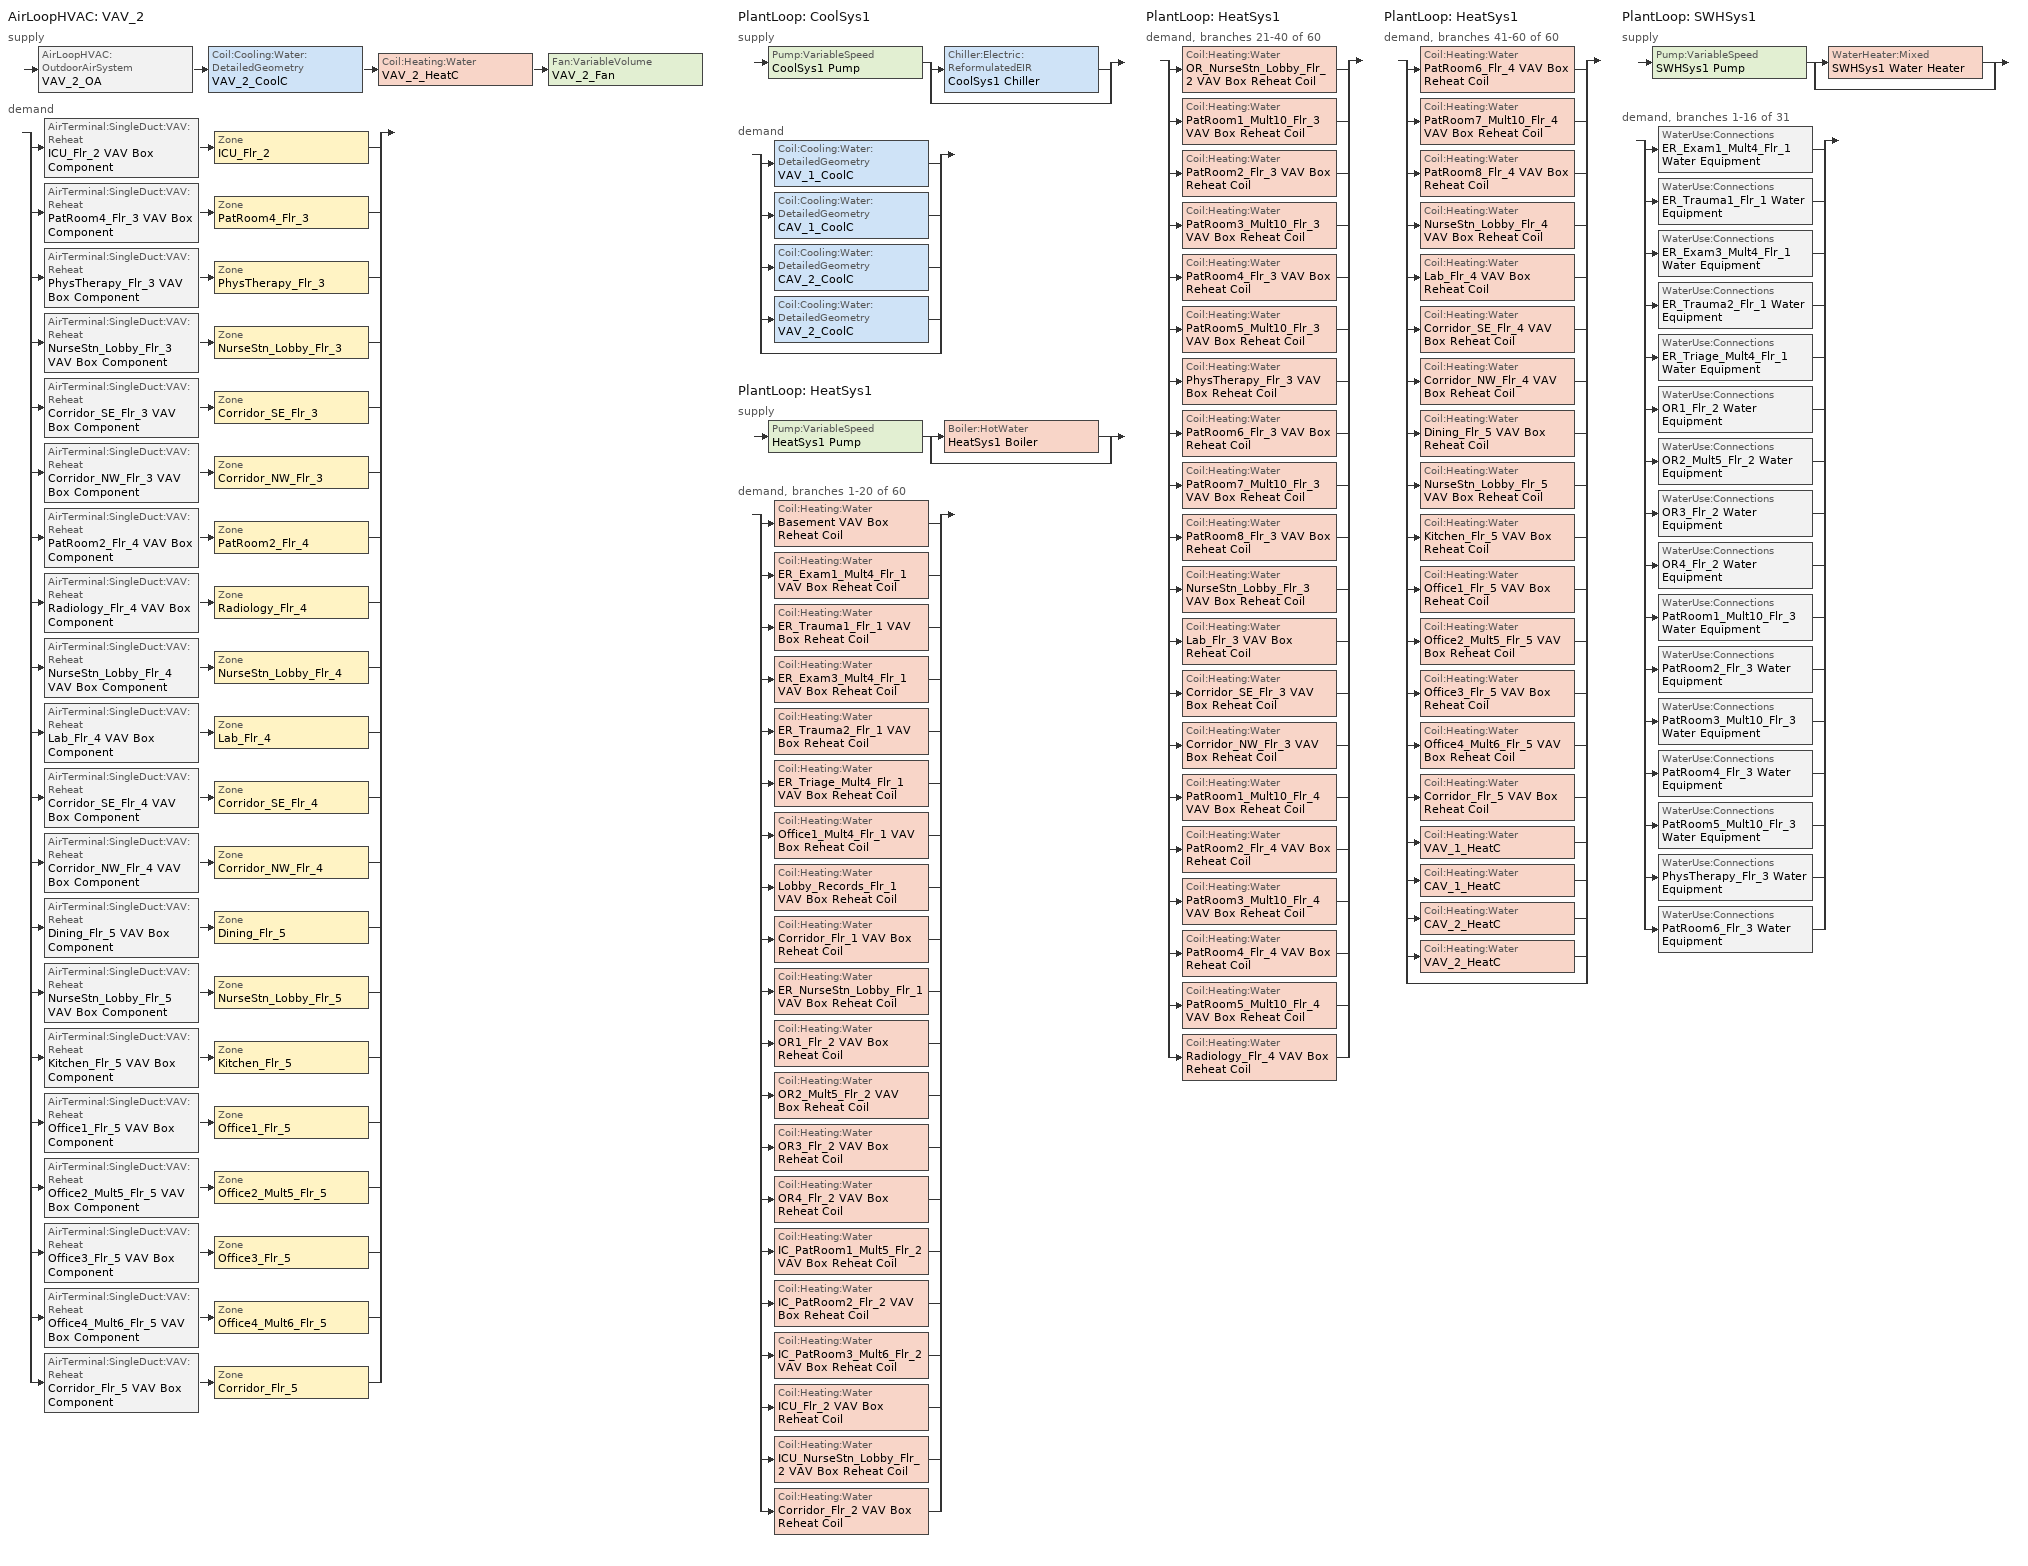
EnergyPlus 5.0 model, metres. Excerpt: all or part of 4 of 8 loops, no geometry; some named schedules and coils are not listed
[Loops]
AirLoopHVAC 'VAV_2'
 supply: AirLoopHVAC:OutdoorAirSystem 'VAV_2_OA' > Coil:Cooling:Water:DetailedGeometry 'VAV_2_CoolC' > Coil:Heating:Water 'VAV_2_HeatC' > Fan:VariableVolume 'VAV_2_Fan'
 demand: split
  | AirTerminal:SingleDuct:VAV:Reheat 'ICU_Flr_2 VAV Box Component' > Zone 'ICU_Flr_2'
  | AirTerminal:SingleDuct:VAV:Reheat 'PatRoom4_Flr_3 VAV Box Component' > Zone 'PatRoom4_Flr_3'
  | AirTerminal:SingleDuct:VAV:Reheat 'PhysTherapy_Flr_3 VAV Box Component' > Zone 'PhysTherapy_Flr_3'
  | AirTerminal:SingleDuct:VAV:Reheat 'NurseStn_Lobby_Flr_3 VAV Box Component' > Zone 'NurseStn_Lobby_Flr_3'
  | AirTerminal:SingleDuct:VAV:Reheat 'Corridor_SE_Flr_3 VAV Box Component' > Zone 'Corridor_SE_Flr_3'
  | AirTerminal:SingleDuct:VAV:Reheat 'Corridor_NW_Flr_3 VAV Box Component' > Zone 'Corridor_NW_Flr_3'
  | AirTerminal:SingleDuct:VAV:Reheat 'PatRoom2_Flr_4 VAV Box Component' > Zone 'PatRoom2_Flr_4'
  | AirTerminal:SingleDuct:VAV:Reheat 'Radiology_Flr_4 VAV Box Component' > Zone 'Radiology_Flr_4'
  | AirTerminal:SingleDuct:VAV:Reheat 'NurseStn_Lobby_Flr_4 VAV Box Component' > Zone 'NurseStn_Lobby_Flr_4'
  | AirTerminal:SingleDuct:VAV:Reheat 'Lab_Flr_4 VAV Box Component' > Zone 'Lab_Flr_4'
  | AirTerminal:SingleDuct:VAV:Reheat 'Corridor_SE_Flr_4 VAV Box Component' > Zone 'Corridor_SE_Flr_4'
  | AirTerminal:SingleDuct:VAV:Reheat 'Corridor_NW_Flr_4 VAV Box Component' > Zone 'Corridor_NW_Flr_4'
  | AirTerminal:SingleDuct:VAV:Reheat 'Dining_Flr_5 VAV Box Component' > Zone 'Dining_Flr_5'
  | AirTerminal:SingleDuct:VAV:Reheat 'NurseStn_Lobby_Flr_5 VAV Box Component' > Zone 'NurseStn_Lobby_Flr_5'
  | AirTerminal:SingleDuct:VAV:Reheat 'Kitchen_Flr_5 VAV Box Component' > Zone 'Kitchen_Flr_5'
  | AirTerminal:SingleDuct:VAV:Reheat 'Office1_Flr_5 VAV Box Component' > Zone 'Office1_Flr_5'
  | AirTerminal:SingleDuct:VAV:Reheat 'Office2_Mult5_Flr_5 VAV Box Component' > Zone 'Office2_Mult5_Flr_5'
  | AirTerminal:SingleDuct:VAV:Reheat 'Office3_Flr_5 VAV Box Component' > Zone 'Office3_Flr_5'
  | AirTerminal:SingleDuct:VAV:Reheat 'Office4_Mult6_Flr_5 VAV Box Component' > Zone 'Office4_Mult6_Flr_5'
  | AirTerminal:SingleDuct:VAV:Reheat 'Corridor_Flr_5 VAV Box Component' > Zone 'Corridor_Flr_5'
PlantLoop 'CoolSys1'
 supply: Pump:VariableSpeed 'CoolSys1 Pump' > split
  | Chiller:Electric:ReformulatedEIR 'CoolSys1 Chiller'
  | bypass
 demand: split
  | Coil:Cooling:Water:DetailedGeometry 'VAV_1_CoolC'
  | Coil:Cooling:Water:DetailedGeometry 'CAV_1_CoolC'
  | Coil:Cooling:Water:DetailedGeometry 'CAV_2_CoolC'
  | Coil:Cooling:Water:DetailedGeometry 'VAV_2_CoolC'
  | bypass
PlantLoop 'HeatSys1'
 supply: Pump:VariableSpeed 'HeatSys1 Pump' > split
  | Boiler:HotWater 'HeatSys1 Boiler'
  | bypass
 demand, branches 1-20 of 60: split
  | Coil:Heating:Water 'Basement VAV Box Reheat Coil'
  | Coil:Heating:Water 'ER_Exam1_Mult4_Flr_1 VAV Box Reheat Coil'
  | Coil:Heating:Water 'ER_Trauma1_Flr_1 VAV Box Reheat Coil'
  | Coil:Heating:Water 'ER_Exam3_Mult4_Flr_1 VAV Box Reheat Coil'
  | Coil:Heating:Water 'ER_Trauma2_Flr_1 VAV Box Reheat Coil'
  | Coil:Heating:Water 'ER_Triage_Mult4_Flr_1 VAV Box Reheat Coil'
  | Coil:Heating:Water 'Office1_Mult4_Flr_1 VAV Box Reheat Coil'
  | Coil:Heating:Water 'Lobby_Records_Flr_1 VAV Box Reheat Coil'
  | Coil:Heating:Water 'Corridor_Flr_1 VAV Box Reheat Coil'
  | Coil:Heating:Water 'ER_NurseStn_Lobby_Flr_1 VAV Box Reheat Coil'
  | Coil:Heating:Water 'OR1_Flr_2 VAV Box Reheat Coil'
  | Coil:Heating:Water 'OR2_Mult5_Flr_2 VAV Box Reheat Coil'
  | Coil:Heating:Water 'OR3_Flr_2 VAV Box Reheat Coil'
  | Coil:Heating:Water 'OR4_Flr_2 VAV Box Reheat Coil'
  | Coil:Heating:Water 'IC_PatRoom1_Mult5_Flr_2 VAV Box Reheat Coil'
  | Coil:Heating:Water 'IC_PatRoom2_Flr_2 VAV Box Reheat Coil'
  | Coil:Heating:Water 'IC_PatRoom3_Mult6_Flr_2 VAV Box Reheat Coil'
  | Coil:Heating:Water 'ICU_Flr_2 VAV Box Reheat Coil'
  | Coil:Heating:Water 'ICU_NurseStn_Lobby_Flr_2 VAV Box Reheat Coil'
  | Coil:Heating:Water 'Corridor_Flr_2 VAV Box Reheat Coil'
PlantLoop 'HeatSys1'
 demand, branches 21-40 of 60: split
  | Coil:Heating:Water 'OR_NurseStn_Lobby_Flr_2 VAV Box Reheat Coil'
  | Coil:Heating:Water 'PatRoom1_Mult10_Flr_3 VAV Box Reheat Coil'
  | Coil:Heating:Water 'PatRoom2_Flr_3 VAV Box Reheat Coil'
  | Coil:Heating:Water 'PatRoom3_Mult10_Flr_3 VAV Box Reheat Coil'
  | Coil:Heating:Water 'PatRoom4_Flr_3 VAV Box Reheat Coil'
  | Coil:Heating:Water 'PatRoom5_Mult10_Flr_3 VAV Box Reheat Coil'
  | Coil:Heating:Water 'PhysTherapy_Flr_3 VAV Box Reheat Coil'
  | Coil:Heating:Water 'PatRoom6_Flr_3 VAV Box Reheat Coil'
  | Coil:Heating:Water 'PatRoom7_Mult10_Flr_3 VAV Box Reheat Coil'
  | Coil:Heating:Water 'PatRoom8_Flr_3 VAV Box Reheat Coil'
  | Coil:Heating:Water 'NurseStn_Lobby_Flr_3 VAV Box Reheat Coil'
  | Coil:Heating:Water 'Lab_Flr_3 VAV Box Reheat Coil'
  | Coil:Heating:Water 'Corridor_SE_Flr_3 VAV Box Reheat Coil'
  | Coil:Heating:Water 'Corridor_NW_Flr_3 VAV Box Reheat Coil'
  | Coil:Heating:Water 'PatRoom1_Mult10_Flr_4 VAV Box Reheat Coil'
  | Coil:Heating:Water 'PatRoom2_Flr_4 VAV Box Reheat Coil'
  | Coil:Heating:Water 'PatRoom3_Mult10_Flr_4 VAV Box Reheat Coil'
  | Coil:Heating:Water 'PatRoom4_Flr_4 VAV Box Reheat Coil'
  | Coil:Heating:Water 'PatRoom5_Mult10_Flr_4 VAV Box Reheat Coil'
  | Coil:Heating:Water 'Radiology_Flr_4 VAV Box Reheat Coil'
PlantLoop 'HeatSys1'
 demand, branches 41-60 of 60: split
  | Coil:Heating:Water 'PatRoom6_Flr_4 VAV Box Reheat Coil'
  | Coil:Heating:Water 'PatRoom7_Mult10_Flr_4 VAV Box Reheat Coil'
  | Coil:Heating:Water 'PatRoom8_Flr_4 VAV Box Reheat Coil'
  | Coil:Heating:Water 'NurseStn_Lobby_Flr_4 VAV Box Reheat Coil'
  | Coil:Heating:Water 'Lab_Flr_4 VAV Box Reheat Coil'
  | Coil:Heating:Water 'Corridor_SE_Flr_4 VAV Box Reheat Coil'
  | Coil:Heating:Water 'Corridor_NW_Flr_4 VAV Box Reheat Coil'
  | Coil:Heating:Water 'Dining_Flr_5 VAV Box Reheat Coil'
  | Coil:Heating:Water 'NurseStn_Lobby_Flr_5 VAV Box Reheat Coil'
  | Coil:Heating:Water 'Kitchen_Flr_5 VAV Box Reheat Coil'
  | Coil:Heating:Water 'Office1_Flr_5 VAV Box Reheat Coil'
  | Coil:Heating:Water 'Office2_Mult5_Flr_5 VAV Box Reheat Coil'
  | Coil:Heating:Water 'Office3_Flr_5 VAV Box Reheat Coil'
  | Coil:Heating:Water 'Office4_Mult6_Flr_5 VAV Box Reheat Coil'
  | Coil:Heating:Water 'Corridor_Flr_5 VAV Box Reheat Coil'
  | Coil:Heating:Water 'VAV_1_HeatC'
  | Coil:Heating:Water 'CAV_1_HeatC'
  | Coil:Heating:Water 'CAV_2_HeatC'
  | Coil:Heating:Water 'VAV_2_HeatC'
  | bypass
PlantLoop 'SWHSys1'
 supply: Pump:VariableSpeed 'SWHSys1 Pump' > split
  | WaterHeater:Mixed 'SWHSys1 Water Heater'
  | bypass
 demand, branches 1-16 of 31: split
  | WaterUse:Connections 'ER_Exam1_Mult4_Flr_1 Water Equipment'
  | WaterUse:Connections 'ER_Trauma1_Flr_1 Water Equipment'
  | WaterUse:Connections 'ER_Exam3_Mult4_Flr_1 Water Equipment'
  | WaterUse:Connections 'ER_Trauma2_Flr_1 Water Equipment'
  | WaterUse:Connections 'ER_Triage_Mult4_Flr_1 Water Equipment'
  | WaterUse:Connections 'OR1_Flr_2 Water Equipment'
  | WaterUse:Connections 'OR2_Mult5_Flr_2 Water Equipment'
  | WaterUse:Connections 'OR3_Flr_2 Water Equipment'
  | WaterUse:Connections 'OR4_Flr_2 Water Equipment'
  | WaterUse:Connections 'PatRoom1_Mult10_Flr_3 Water Equipment'
  | WaterUse:Connections 'PatRoom2_Flr_3 Water Equipment'
  | WaterUse:Connections 'PatRoom3_Mult10_Flr_3 Water Equipment'
  | WaterUse:Connections 'PatRoom4_Flr_3 Water Equipment'
  | WaterUse:Connections 'PatRoom5_Mult10_Flr_3 Water Equipment'
  | WaterUse:Connections 'PhysTherapy_Flr_3 Water Equipment'
  | WaterUse:Connections 'PatRoom6_Flr_3 Water Equipment'
[Fan:VariableVolume]
VAV_2_Fan: Availability Schedule=HVACOperationSchd; Fan Efficiency=0.6175; Pressure Rise=1515.192; Maximum Flow Rate {m3/s}=AUTOSIZE; Minimum Flow Rate {m3/s}=0; Motor Efficiency=0.95; Motor In Airstream Fraction=1; Fan Coefficient 1=0.0407599; Fan Coefficient 2=0.088045; Fan Coefficient 3=-0.0729261; Fan Coefficient 4=0.94374; Fan Coefficient 5=0
[Fan:ZoneExhaust] Availability Schedule=HVACOperationSchd; Fan Efficiency=1; Pressure Rise {Pa}=1.0e-006
Name | Maximum Flow Rate {m3/s} [*******]
Dining_Flr_5 Exhaust Fan | 0.74997
Kitchen_Flr_5 Exhaust Fan | 1.75103
[Coil:Heating:Water] Availablility Schedule=ALWAYS_ON; U-Factor Times Area Value {W/K}=AUTOSIZE; Maximum Water Flow Rate {m3/s}=AUTOSIZE; Coil Peformance input method=UFactorTimesAreaAndDesignWaterFlowRate; Nominal Capacity=AUTOSIZE; Design Inlet Water Temperature=82.2; Design Inlet Air Temperature=16.6; Design Outlet Water Temperature=71.1; Design Outlet Air Temperature=32.2
Basement VAV Box Reheat Coil; Corridor_Flr_1 VAV Box Reheat Coil; Corridor_Flr_2 VAV Box Reheat Coil; Corridor_Flr_5 VAV Box Reheat Coil; Corridor_NW_Flr_3 VAV Box Reheat Coil; Corridor_NW_Flr_4 VAV Box Reheat Coil; Corridor_SE_Flr_3 VAV Box Reheat Coil; Corridor_SE_Flr_4 VAV Box Reheat Coil; Dining_Flr_5 VAV Box Reheat Coil; ER_Exam1_Mult4_Flr_1 VAV Box Reheat Coil; ER_Exam3_Mult4_Flr_1 VAV Box Reheat Coil; ER_NurseStn_Lobby_Flr_1 VAV Box Reheat Coil; ER_Trauma1_Flr_1 VAV Box Reheat Coil; ER_Trauma2_Flr_1 VAV Box Reheat Coil; ER_Triage_Mult4_Flr_1 VAV Box Reheat Coil; ICU_Flr_2 VAV Box Reheat Coil; ICU_NurseStn_Lobby_Flr_2 VAV Box Reheat Coil; IC_PatRoom1_Mult5_Flr_2 VAV Box Reheat Coil; IC_PatRoom2_Flr_2 VAV Box Reheat Coil; IC_PatRoom3_Mult6_Flr_2 VAV Box Reheat Coil; Kitchen_Flr_5 VAV Box Reheat Coil; Lab_Flr_3 VAV Box Reheat Coil; Lab_Flr_4 VAV Box Reheat Coil; Lobby_Records_Flr_1 VAV Box Reheat Coil; NurseStn_Lobby_Flr_3 VAV Box Reheat Coil; NurseStn_Lobby_Flr_4 VAV Box Reheat Coil; NurseStn_Lobby_Flr_5 VAV Box Reheat Coil; OR1_Flr_2 VAV Box Reheat Coil; OR2_Mult5_Flr_2 VAV Box Reheat Coil; OR3_Flr_2 VAV Box Reheat Coil; OR4_Flr_2 VAV Box Reheat Coil; OR_NurseStn_Lobby_Flr_2 VAV Box Reheat Coil; Office1_Flr_5 VAV Box Reheat Coil; Office1_Mult4_Flr_1 VAV Box Reheat Coil; Office2_Mult5_Flr_5 VAV Box Reheat Coil; Office3_Flr_5 VAV Box Reheat Coil; Office4_Mult6_Flr_5 VAV Box Reheat Coil; PatRoom1_Mult10_Flr_3 VAV Box Reheat Coil; PatRoom1_Mult10_Flr_4 VAV Box Reheat Coil; PatRoom2_Flr_3 VAV Box Reheat Coil; PatRoom2_Flr_4 VAV Box Reheat Coil; PatRoom3_Mult10_Flr_3 VAV Box Reheat Coil; PatRoom3_Mult10_Flr_4 VAV Box Reheat Coil; PatRoom4_Flr_3 VAV Box Reheat Coil; PatRoom4_Flr_4 VAV Box Reheat Coil; PatRoom5_Mult10_Flr_3 VAV Box Reheat Coil; PatRoom5_Mult10_Flr_4 VAV Box Reheat Coil; PatRoom6_Flr_3 VAV Box Reheat Coil; PatRoom6_Flr_4 VAV Box Reheat Coil; PatRoom7_Mult10_Flr_3 VAV Box Reheat Coil; PatRoom7_Mult10_Flr_4 VAV Box Reheat Coil; PatRoom8_Flr_3 VAV Box Reheat Coil; PatRoom8_Flr_4 VAV Box Reheat Coil; PhysTherapy_Flr_3 VAV Box Reheat Coil; Radiology_Flr_4 VAV Box Reheat Coil; VAV_2_HeatC
[Coil:Cooling:Water:DetailedGeometry]
VAV_2_CoolC: Availablility Schedule=ALWAYS_ON; Maximum Water Flow Rate {m3/s}=AUTOSIZE; Tube Outside Surface Area  {m2}=AUTOSIZE; Total Tube Inside Area {m2}=AUTOSIZE; Fin Surface Area {m2}=AUTOSIZE; Minimum Airflow Area {m2}=AUTOSIZE; Coil Depth {m}=AUTOSIZE; Fin Diameter {m}=AUTOSIZE; Fin Thickness {m}=0.0015; Tube Inside Diameter  {m}=0.01445; Tube Outside Diameter {m}=0.0159; Tube Thermal Conductivity {W/m-K}=386; Fin Thermal Conductivity {W/m-K}=204; Fin Spacing {m}=0.0018; Tube Depth Spacing {m}=0.026; Number of Tube Rows=6; Number of Tubes per Row=AUTOSIZE
[AirTerminal:SingleDuct:VAV:Reheat] Availability Schedule=ALWAYS_ON; Maximum Air Flow Rate {m3/s}=AUTOSIZE; Zone Minimum Air Flow Input Method=Constant; Maximum Hot Water or Steam Flow Rate {m3/s}=AUTOSIZE; Minimum Hot Water or Steam Flow Rate {m3/s}=0; Convergence Tolerance=0.001; Damper Heating Action=NORMAL
Name | Constant Minimum Air Flow Fraction | Reheat Coil
Corridor_Flr_5 VAV Box Component | 0.3 | Corridor_Flr_5 VAV Box Reheat Coil
Corridor_NW_Flr_3 VAV Box Component | 0.3 | Corridor_NW_Flr_3 VAV Box Reheat Coil
Corridor_NW_Flr_4 VAV Box Component | 0.3 | Corridor_NW_Flr_4 VAV Box Reheat Coil
Corridor_SE_Flr_3 VAV Box Component | 0.3 | Corridor_SE_Flr_3 VAV Box Reheat Coil
Corridor_SE_Flr_4 VAV Box Component | 0.3 | Corridor_SE_Flr_4 VAV Box Reheat Coil
Dining_Flr_5 VAV Box Component | 0.3 | Dining_Flr_5 VAV Box Reheat Coil
ICU_Flr_2 VAV Box Component | 1 | ICU_Flr_2 VAV Box Reheat Coil
Kitchen_Flr_5 VAV Box Component | 1 | Kitchen_Flr_5 VAV Box Reheat Coil
Lab_Flr_4 VAV Box Component | 1 | Lab_Flr_4 VAV Box Reheat Coil
NurseStn_Lobby_Flr_3 VAV Box Component | 0.3 | NurseStn_Lobby_Flr_3 VAV Box Reheat Coil
NurseStn_Lobby_Flr_4 VAV Box Component | 0.3 | NurseStn_Lobby_Flr_4 VAV Box Reheat Coil
NurseStn_Lobby_Flr_5 VAV Box Component | 0.3 | NurseStn_Lobby_Flr_5 VAV Box Reheat Coil
Office1_Flr_5 VAV Box Component | 0.3 | Office1_Flr_5 VAV Box Reheat Coil
Office2_Mult5_Flr_5 VAV Box Component | 0.3 | Office2_Mult5_Flr_5 VAV Box Reheat Coil
Office3_Flr_5 VAV Box Component | 0.3 | Office3_Flr_5 VAV Box Reheat Coil
Office4_Mult6_Flr_5 VAV Box Component | 0.3 | Office4_Mult6_Flr_5 VAV Box Reheat Coil
PatRoom2_Flr_4 VAV Box Component | 1 | PatRoom2_Flr_4 VAV Box Reheat Coil
PatRoom4_Flr_3 VAV Box Component | 1 | PatRoom4_Flr_3 VAV Box Reheat Coil
PhysTherapy_Flr_3 VAV Box Component | 0.3 | PhysTherapy_Flr_3 VAV Box Reheat Coil
Radiology_Flr_4 VAV Box Component | 0.3 | Radiology_Flr_4 VAV Box Reheat Coil
[Zone equipment]
Corridor_Flr_5: Corridor_Flr_5 VAV Box Component
Corridor_NW_Flr_3: Corridor_NW_Flr_3 VAV Box Component
Corridor_NW_Flr_4: Corridor_NW_Flr_4 VAV Box Component
Corridor_SE_Flr_3: Corridor_SE_Flr_3 VAV Box Component
Corridor_SE_Flr_4: Corridor_SE_Flr_4 VAV Box Component
Dining_Flr_5: Dining_Flr_5 Exhaust Fan, Dining_Flr_5 VAV Box Component
ICU_Flr_2: ICU_Flr_2 VAV Box Component
Kitchen_Flr_5: Kitchen_Flr_5 Exhaust Fan, Kitchen_Flr_5 VAV Box Component
Lab_Flr_4: Lab_Flr_4 VAV Box Component
NurseStn_Lobby_Flr_3: NurseStn_Lobby_Flr_3 VAV Box Component
NurseStn_Lobby_Flr_4: NurseStn_Lobby_Flr_4 VAV Box Component
NurseStn_Lobby_Flr_5: NurseStn_Lobby_Flr_5 VAV Box Component
Office1_Flr_5: Office1_Flr_5 VAV Box Component
Office2_Mult5_Flr_5: Office2_Mult5_Flr_5 VAV Box Component
Office3_Flr_5: Office3_Flr_5 VAV Box Component
Office4_Mult6_Flr_5: Office4_Mult6_Flr_5 VAV Box Component
PatRoom2_Flr_4: PatRoom2_Flr_4 VAV Box Component
PatRoom4_Flr_3: PatRoom4_Flr_3 VAV Box Component
PhysTherapy_Flr_3: PhysTherapy_Flr_3 VAV Box Component
Radiology_Flr_4: Radiology_Flr_4 VAV Box Component
[Sizing:Zone] Zone Cooling Design Supply Air Temperature {C}=11.1; Zone Heating Design Supply Air Temperature {C}=50; Zone Cooling Design Supply Air Humidity Ratio {kg-H20/kg-air}=0.007; Zone Heating Design Supply Air Humidity Ratio {kg-H20/kg-air}=0.008; Heating Design Air Flow Method {Flow/Zone | DesignDay}=DesignDay
Name | Outdoor Air Method | Outside Air Flow per Zone Floor Area {(m3/s)/m2} | Cooling Design Air Flow Method {Flow/Zone | DesignDay | DesignDayWithLimit} | Cooling Minimum Air Flow | Outside Air Flow per Person {(m3/s)/person} | Outside Air Flow per Zone {m3/s}
Corridor_Flr_5 | Flow/Area | 0.00025 | DesignDay
Corridor_NW_Flr_3; Corridor_NW_Flr_4; Corridor_SE_Flr_3; Corridor_SE_Flr_4 | Flow/Area | 0.00025 | DesignDayWithLimit | 1.343822
Dining_Flr_5; NurseStn_Lobby_Flr_3; NurseStn_Lobby_Flr_4; NurseStn_Lobby_Flr_5; Office1_Flr_5; Office2_Mult5_Flr_5; Office3_Flr_5; Office4_Mult6_Flr_5 | Flow/Person |  | DesignDay |  | 0.01
ICU_Flr_2 | Flow/Zone |  | DesignDayWithLimit | 4.39605 |  | 1.46535
Kitchen_Flr_5 | Flow/Zone |  | DesignDay |  |  | 1.75103
Lab_Flr_4 | Flow/Zone |  | DesignDayWithLimit | 1.882 |  | 1.882
PatRoom2_Flr_4; PatRoom4_Flr_3 | Flow/Zone |  | DesignDayWithLimit | 0.24785 |  | 0.082617
PhysTherapy_Flr_3 | Flow/Person |  | DesignDayWithLimit | 3.4697 | 0.008
Radiology_Flr_4 | Flow/Zone |  | DesignDayWithLimit | 8.67425 |  | 1.73485
[ZoneControl:Thermostat] Control Type Schedule=Dual Zone Control Type Sched
Name | Zone | Control 1
Corridor_Flr_5 Thermostat | Corridor_Flr_5 | Corridor_Flr_5 DualSPSched
Corridor_NW_Flr_3 Thermostat | Corridor_NW_Flr_3 | Corridor_NW_Flr_3 DualSPSched
Corridor_NW_Flr_4 Thermostat | Corridor_NW_Flr_4 | Corridor_NW_Flr_4 DualSPSched
Corridor_SE_Flr_3 Thermostat | Corridor_SE_Flr_3 | Corridor_SE_Flr_3 DualSPSched
Corridor_SE_Flr_4 Thermostat | Corridor_SE_Flr_4 | Corridor_SE_Flr_4 DualSPSched
Dining_Flr_5 Thermostat | Dining_Flr_5 | Dining_Flr_5 DualSPSched
ICU_Flr_2 Thermostat | ICU_Flr_2 | ICU_Flr_2 DualSPSched
Kitchen_Flr_5 Thermostat | Kitchen_Flr_5 | Kitchen_Flr_5 DualSPSched
Lab_Flr_4 Thermostat | Lab_Flr_4 | Lab_Flr_4 DualSPSched
NurseStn_Lobby_Flr_3 Thermostat | NurseStn_Lobby_Flr_3 | NurseStn_Lobby_Flr_3 DualSPSched
NurseStn_Lobby_Flr_4 Thermostat | NurseStn_Lobby_Flr_4 | NurseStn_Lobby_Flr_4 DualSPSched
NurseStn_Lobby_Flr_5 Thermostat | NurseStn_Lobby_Flr_5 | NurseStn_Lobby_Flr_5 DualSPSched
Office1_Flr_5 Thermostat | Office1_Flr_5 | Office1_Flr_5 DualSPSched
Office2_Mult5_Flr_5 Thermostat | Office2_Mult5_Flr_5 | Office2_Mult5_Flr_5 DualSPSched
Office3_Flr_5 Thermostat | Office3_Flr_5 | Office3_Flr_5 DualSPSched
Office4_Mult6_Flr_5 Thermostat | Office4_Mult6_Flr_5 | Office4_Mult6_Flr_5 DualSPSched
PatRoom2_Flr_4 Thermostat | PatRoom2_Flr_4 | PatRoom2_Flr_4 DualSPSched
PatRoom4_Flr_3 Thermostat | PatRoom4_Flr_3 | PatRoom4_Flr_3 DualSPSched
PhysTherapy_Flr_3 Thermostat | PhysTherapy_Flr_3 | PhysTherapy_Flr_3 DualSPSched
Radiology_Flr_4 Thermostat | Radiology_Flr_4 | Radiology_Flr_4 DualSPSched
[ThermostatSetpoint:DualSetpoint]
Name | Heating Setpoint Temperature Schedule | Cooling Setpoint Temperature Schedule
Corridor_Flr_5 DualSPSched; Corridor_NW_Flr_3 DualSPSched; Corridor_NW_Flr_4 DualSPSched; Corridor_SE_Flr_3 DualSPSched; Corridor_SE_Flr_4 DualSPSched; Dining_Flr_5 DualSPSched; Lab_Flr_4 DualSPSched; NurseStn_Lobby_Flr_3 DualSPSched; NurseStn_Lobby_Flr_4 DualSPSched; NurseStn_Lobby_Flr_5 DualSPSched; Office1_Flr_5 DualSPSched; Office2_Mult5_Flr_5 DualSPSched; Office3_Flr_5 DualSPSched; Office4_Mult6_Flr_5 DualSPSched; PhysTherapy_Flr_3 DualSPSched; Radiology_Flr_4 DualSPSched | ADMIN_HTGSETP_SCH | ADMIN_CLGSETP_SCH
ICU_Flr_2 DualSPSched; PatRoom2_Flr_4 DualSPSched; PatRoom4_Flr_3 DualSPSched | CRITICAL_HTGSETP_SCH | CRITICAL_CLGSETP_SCH
Kitchen_Flr_5 DualSPSched | Kitchen_HTGSETP_SCH | Kitchen_CLGSETP_SCH
[Sizing:System]
VAV_2: Type Of Load To Size On {Sensible}=Sensible; Design Outdoor Air Flow Rate {m3/s}=AUTOSIZE; Minimum System Air Flow Ratio=0.3; Preheat Design Temperature {C}=7; Preheat Design Humidity Ratio {kg-H2O/kg-air}=0.008; Precool Design Temperature {C}=11.1; Precool Design Humidity Ratio {kg-H2O/kg-air}=0.008; Central Cooling Design Supply Air Temperature {C}=7.2; Central Heating Design Supply Air Temperature {C}=16; Sizing Option {Coincident | NonCoincident}=Coincident; 100% Outdoor Air in Cooling {Yes | No}=No; 100% Outdoor Air in Heating {Yes | No}=No; Central Cooling Design Supply Air Humidity Ratio {kg-H2O/kg-air}=0.007; Central Heating Design Supply Air Humidity Ratio {kg-H2O/kg-air}=0.007; Cooling Design Air Flow Method=DesignDay; Cooling Design Air Flow Rate {m3/s}=0; Heating Design Air Flow Method=DesignDay; Heating Design Air Flow Rate {m3/s}=0
[Controller:OutdoorAir]
VAV_2_OA_Controller: Minimum Outdoor Air Flow Rate {m3/s}=AUTOSIZE; Maximum Outdoor Air Flow Rate {m3/s}=AUTOSIZE; Economizer Control Type=NoEconomizer; Economizer Control Action Type=ModulateFlow; Economizer Maximum Limit Dry-Bulb Temperature {C}=28; Economizer Maximum Limit Enthalpy {J/kg}=64000; Economizer Minimum Limit Dry-Bulb Temperature {C}=-100; Lockout Type=NoLockout; Minimum Limit Type=FixedMinimum; Minimum Outdoor Air Schedule=ALWAYS_ON; Minimum Fraction of Outdoor Air Schedule=VAV_OAminFracSchedule
[Controller:WaterCoil] Control Variable {Temperature | HumidityRatio | TemperatureAndHumidityRatio | Flow}=Temperature; Maximum Actuated Flow {m3/s}=AUTOSIZE; Minimum Actuated Flow {m3/s}=0
Name | Action {Normal | Reverse} | Actuator Variable {Flow} | Actuator Variable {FLOW} | Controller Convergence Tolerance {delta C} [Delta temp from setpoint]
VAV_2_CoolC_Controller | Reverse | Flow
VAV_2_HeatC_Controller | Normal |  | Flow | 0.0001
[AirLoopHVAC]
VAV_2: Design Supply Air Flow Rate {m3/s}=AUTOSIZE
[SetpointManager:Scheduled]
Name | Control Variable {Temperature | others } | Schedule | Setpoint Node or NodeList | Control Variable {TEMP} | Setpoint Node
VAV_2 SAT setpoint | Temperature | Seasonal-Reset-Supply-Air-Temp-Sch | VAV_2 Supply Equipment Outlet Node
CoolSys1 Loop Setpoint Manager |  | CW-Loop-Temp-Schedule |  | Temperature | CoolSys1 Supply Outlet Node
HeatSys1 Loop Setpoint Manager |  | HW-Loop-Temp-Schedule |  | Temperature | HeatSys1 Supply Outlet Node
SWHSys1 Loop Setpoint Manager |  | SWHSys1-Loop-Temp-Schedule |  | Temperature | SWHSys1 Supply Outlet Node
[SetpointManager:MixedAir]
Name | Control Variable {Temperature} | Setpoint Node or NodeList | Control Variable
VAV_2_CoolC SAT Manager | Temperature | VAV_2_CoolC-VAV_2_HeatCNode
VAV_2_HeatC SAT Manager | Temperature | VAV_2_HeatC-VAV_2_FanNode
VAV_2_OAMixed Air Temp Manager |  | VAV_2_OA-VAV_2_CoolCNode | Temperature
[Boiler:HotWater]
HeatSys1 Boiler: Fuel Type=NATURALGAS; Nominal Capacity {W}=AUTOSIZE; Nominal Thermal Efficiency=0.786; Design Water Outlet Temperature {C}=82.2; Design Water Flow Rate {m3/s}=AUTOSIZE; Minimum Part Load Ratio=0; Maximum Part Load Ratio=1.2; Optimum Part Load Ratio=1; Water Outlet Upper Temperature Limit {C}=95; Boiler Flow Mode=VariableFlow; Parasitic Electric Load=0; Sizing Factor=1
[Chiller:Electric:ReformulatedEIR]
CoolSys1 Chiller: Reference Capacity {W}=AUTOSIZE; Reference COP {W/W}=6.1; Reference Leaving Chilled Water Temperature {C}=6.67; Reference Leaving Condenser Water Temperature {C}=35; Reference Chilled Water Flow Rate {m3/s}=AutoSize; Reference Condenser Water Flow Rate {m3/s}=AutoSize; Cooling Capacity Function of Temperature Curve=WC Centrifugal Default 90.1-2004 Cap_fT; Electric Input to Cooling Output Ratio Function of Temperature Curve=WC Centrifugal Default 90.1-2004 EIR_fT; Electric Input to Cooling Output Ratio Function of Part Load Ratio Curve=WC Centrifugal GTE 300tons Default 90.1-2004 EIR_fPLR; Minimum Part Load Ratio=0.1; Maximum Part Load Ratio=1; Optimum Part Load Ratio=1; Minimum Unloading Ratio=0.2; Compressor Motor Efficiency=1; Leaving Chilled Water Lower Temperature Limit {C}=2; Chiller Flow Mode Type=VariableFlow; Sizing Factor=1
[Pump:VariableSpeed] Rated Flow Rate {m3/s}=AUTOSIZE; Rated Pump Head {Pa} [179352 Pa = 60 ft]=179352; Rated Power Consumption {W}=AUTOSIZE; Motor Efficiency=0.9; Fraction of Motor Inefficiencies to Fluid Stream=0; Coefficient 1 of the Part Load Performance Curve=0; Coefficient 2 of the Part Load Performance Curve=1; Coefficient 3 of the Part Load Performance Curve=0; Coefficient 4 of the Part Load Performance Curve=0; Minimum Flow Rate {m3/s}=0; Pump Control Type {Continuous | Intermittent}=Intermittent
CoolSys1 Pump; HeatSys1 Pump; SWHSys1 Pump
[PlantEquipmentList]
CoolSys1 Equipment List: CoolSys1 Chiller
HeatSys1 Equipment List: HeatSys1 Boiler
SWHSys1 Equipment List: SWHSys1 Water Heater
[Sizing:Plant]
Name | Loop Type {COOLING | HEATING} | Design Loop Exit Temperature {C} | Design Loop Temperature Difference {C}
CoolSys1 | Cooling | 6.67 | 6.67
HeatSys1 | Heating | 82.2 | 11.1
SWHSys1 | Heating | 60 | 5
[PlantEquipmentOperationSchemes] Control Scheme 1 Schedule=PlantOnSched
Name | Control Scheme 1 Object Type {*******} | Control Scheme 1
CoolSys1 Loop Operation Scheme List | PlantEquipmentOperation:CoolingLoad | CoolSys1 Operation Scheme
HeatSys1 Loop Operation Scheme List | PlantEquipmentOperation:HeatingLoad | HeatSys1 Operation Scheme
SWHSys1 Loop Operation Scheme List | PlantEquipmentOperation:HeatingLoad | SWHSys1 Operation Scheme
[PlantEquipmentOperation:HeatingLoad] Load Range 1 Lower Limit {W}=0; Load Range 1 Upper Limit {W}=1000000000000000
Name | Priority Control 1 Equipment List
HeatSys1 Operation Scheme | HeatSys1 Equipment List
SWHSys1 Operation Scheme | SWHSys1 Equipment List
[PlantEquipmentOperation:CoolingLoad]
CoolSys1 Operation Scheme: Load Range 1 Lower Limit {W}=0; Load Range 1 Upper Limit {W}=100000000000000; Priority Control 1 Equipment List=CoolSys1 Equipment List
[PlantLoop] Fluid Type {WATER}=Water; Maximum Loop Flow Rate {m3/s}=AUTOSIZE; Minimum Loop Flow Rate {m3/s}=0; Loop Volume {m3}=AUTOSIZE; Load Distribution Scheme {OPTIMAL | SEQUENTIAL}=Optimal
Name | Loop Equipment Operation Scheme | Maximum Loop Temperature {C} | Minimum Loop Temperature {C}
CoolSys1 | CoolSys1 Loop Operation Scheme List | 98 | 1
HeatSys1 | HeatSys1 Loop Operation Scheme List | 100 | 10
SWHSys1 | SWHSys1 Loop Operation Scheme List | 60 | 10
[Refrigeration:Case] Availablility Schedule=ALWAYS_ON; Zone=Kitchen_Flr_5; Rated Ambient Temperature {C}=23.88; Rated Ambient Relative Humidity {%}=55; Latent Case Credit Curve Type=CaseTemperatureMethod; Case Lighting Schedule=BLDG_LIGHT_SCH; Fraction Of Lighting Energy To Case=1; Case Anti-Sweat Heater Power per Unit Length {W/m}=0; Minimum Anti-Sweat Heater Power per Unit Length {W/m}=0; Anti-Sweat Heater Control Type {******}=None; Humidity At Zero Anti-Sweat Heater Energy {%}=0; Case Height {m}=0; Defrost Energy Correction Curve Type=None; Under Case HVAC Return Air Fraction=0
Name | Rated Total Cooling Capacity per Unit length {W/m} | Rated Latent Heat Ratio | Rated Runtime Fraction | Case Length {m} | Case Operating Temperature {C} | Latent Case Credit Curve | Standard Case Fan Power per Unit Length {W/m} | Operating Case Fan Power per Unit Length {W/m} | Standard Case Lighting Power per Unit Length {W/m} | Fraction of Anti-Sweat Heater Energy To Case | Case Defrost Power per Unit Length {W/m} | Case Defrost Type | Case Defrost Schedule | Case Defrost Drip-Down Schedule | Refrigerated Case Restocking Schedule | Case Credit Fraction Schedule | Case Defrost Type {*******}
Kitchen_Flr_5_Case:1_WALKINFREEZER | 734 | 0.1 | 0.4 | 10.98 | -23 | Kitchen_Flr_5_Case:1_WALKINFREEZERSingleShelfHorizontal_LatentEnergyMult | 69 | 69 | 33 | 0 | 364 | ELECTRIC | Kitchen_Flr_5_Case:1_WALKINFREEZER_CaseDefrost2aDaySched | Kitchen_Flr_5_Case:1_WALKINFREEZER_CaseDripDown2aDaySched | Kitchen_Flr_5_Case:1_WALKINFREEZER_WalkInStockingSched | Kitchen_Flr_5_Case:1_WALKINFREEZER_CaseCreditReduxSched
Kitchen_Flr_5_Case:2_SELFCONTAINEDDISPLAYCASE | 886.5 | 0.08 | 0.85 | 8.93 | 2 | Kitchen_Flr_5_Case:2_SELFCONTAINEDDISPLAYCASEMultiShelfVertical_LatentEnergyMult | 67 | 67 | 40 | 0.2 | 0 |  |  |  | Kitchen_Flr_5_Case:2_SELFCONTAINEDDISPLAYCASE_CaseStockingSched |  | NONE
[Refrigeration:CompressorRack] Heat Rejection Location {OUTDOORS | ZONE}=OUTDOORS; Design Condenser Fan Power {W}=1000; Condenser Type=AIRCOOLED
Name | Design Compressor Rack COP {W/W} | Compressor Rack COP As Function Of Temperature Curve | Condenser Fan Power Function of Temperature Curve | Refrigeration Case Name or CaseList
RACK1 | 1.5 | RACK1_RackCOPfTCurve | RACK1_RackCondFanCurve2 | Kitchen_Flr_5_Case:1_WALKINFREEZER
RACK2 | 3 | RACK2_RackCOPfTCurve |  | Kitchen_Flr_5_Case:2_SELFCONTAINEDDISPLAYCASE
[WaterHeater:Mixed]
SWHSys1 Water Heater: Tank Volume {m3}=3; Setpoint Temperature Schedule=SWHSys1 Water Heater Setpoint Temperature Schedule Name; Deadband Temperature Difference {deltaC}=2; Maximum Temperature Limit {C}=82.2222; Heater Control Type {Cycle | Modulate}=Cycle; Heater Maximum Capacity {W}=845000; Heater Fuel Type=NATURALGAS; Heater Thermal Efficiency=0.8; Off Cycle Parasitic Fuel Consumption Rate {W}=20; Off Cycle Parasitic Fuel Type=NATURALGAS; Off Cycle Parasitic Heat Fraction To Tank=0.8; On Cycle Parasitic Fuel Type=NATURALGAS; Ambient Temperature Indicator {Schedule | Zone | Outdoors}=SCHEDULE; Ambient Temperature Schedule=SWHSys1 Water Heater Ambient Temperature Schedule Name; Off Cycle Loss Coefficient to Ambient Temperature {W/K}=6; On Cycle Loss Coefficient to Ambient Temperature {W/K}=6; Use Side Effectiveness=1; Source Side Effectiveness=1; Use Side Design Flow Rate=AUTOSIZE; Source Side Design Flow Rate=AUTOSIZE; Indirect Water Heater Recovery Time=1.5
[WaterUse:Equipment] Target Temperature Schedule=Water Equipment Temp Sched; Hot Water Supply Temperature Schedule Name  {C}=Water Equipment Hot Supply Temp Sched; Sensible Fraction Schedule=Water Equipment Sensible fract sched; Latent Fraction Schedule=Water Equipment Latent fract sched
Name | Peak Flow Rate {m3/s} | Flow Rate Fraction Schedule | Zone
ER_Exam1_Mult4_Flr_1 Water Equipment | 1.0556e-06 | BLDG_SWH_EXTD_SCH | ER_Exam1_Mult4_Flr_1
ER_Exam3_Mult4_Flr_1 Water Equipment | 1.0556e-06 | BLDG_SWH_EXTD_SCH | ER_Exam3_Mult4_Flr_1
ER_Trauma1_Flr_1 Water Equipment | 1.0556e-06 | BLDG_SWH_EXTD_SCH | ER_Trauma1_Flr_1
ER_Trauma2_Flr_1 Water Equipment | 1.0556e-06 | BLDG_SWH_EXTD_SCH | ER_Trauma2_Flr_1
ER_Triage_Mult4_Flr_1 Water Equipment | 1.0556e-06 | BLDG_SWH_EXTD_SCH | ER_Triage_Mult4_Flr_1
OR1_Flr_2 Water Equipment | 2.1111e-06 | BLDG_SWH_SCH | OR1_Flr_2
OR2_Mult5_Flr_2 Water Equipment | 2.1111e-06 | BLDG_SWH_SCH | OR2_Mult5_Flr_2
OR3_Flr_2 Water Equipment | 2.1111e-06 | BLDG_SWH_SCH | OR3_Flr_2
OR4_Flr_2 Water Equipment | 2.1111e-06 | BLDG_SWH_SCH | OR4_Flr_2
PatRoom1_Mult10_Flr_3 Water Equipment | 1.0556e-06 | BLDG_SWH_EXTD_SCH | PatRoom1_Mult10_Flr_3
PatRoom2_Flr_3 Water Equipment | 1.0556e-06 | BLDG_SWH_EXTD_SCH | PatRoom2_Flr_3
PatRoom3_Mult10_Flr_3 Water Equipment | 1.0556e-06 | BLDG_SWH_EXTD_SCH | PatRoom3_Mult10_Flr_3
PatRoom4_Flr_3 Water Equipment | 1.0556e-06 | BLDG_SWH_EXTD_SCH | PatRoom4_Flr_3
PatRoom5_Mult10_Flr_3 Water Equipment | 1.0556e-06 | BLDG_SWH_EXTD_SCH | PatRoom5_Mult10_Flr_3
PatRoom6_Flr_3 Water Equipment | 1.0556e-06 | BLDG_SWH_EXTD_SCH | PatRoom6_Flr_3
PhysTherapy_Flr_3 Water Equipment | 1.0556e-06 | BLDG_SWH_SCH | PhysTherapy_Flr_3
[WaterUse:Connections]
Name | Water Use Equipment 1
ER_Exam1_Mult4_Flr_1 Water Equipment | ER_Exam1_Mult4_Flr_1 Water Equipment
ER_Exam3_Mult4_Flr_1 Water Equipment | ER_Exam3_Mult4_Flr_1 Water Equipment
ER_Trauma1_Flr_1 Water Equipment | ER_Trauma1_Flr_1 Water Equipment
ER_Trauma2_Flr_1 Water Equipment | ER_Trauma2_Flr_1 Water Equipment
ER_Triage_Mult4_Flr_1 Water Equipment | ER_Triage_Mult4_Flr_1 Water Equipment
OR1_Flr_2 Water Equipment | OR1_Flr_2 Water Equipment
OR2_Mult5_Flr_2 Water Equipment | OR2_Mult5_Flr_2 Water Equipment
OR3_Flr_2 Water Equipment | OR3_Flr_2 Water Equipment
OR4_Flr_2 Water Equipment | OR4_Flr_2 Water Equipment
PatRoom1_Mult10_Flr_3 Water Equipment | PatRoom1_Mult10_Flr_3 Water Equipment
PatRoom2_Flr_3 Water Equipment | PatRoom2_Flr_3 Water Equipment
PatRoom3_Mult10_Flr_3 Water Equipment | PatRoom3_Mult10_Flr_3 Water Equipment
PatRoom4_Flr_3 Water Equipment | PatRoom4_Flr_3 Water Equipment
PatRoom5_Mult10_Flr_3 Water Equipment | PatRoom5_Mult10_Flr_3 Water Equipment
PatRoom6_Flr_3 Water Equipment | PatRoom6_Flr_3 Water Equipment
PhysTherapy_Flr_3 Water Equipment | PhysTherapy_Flr_3 Water Equipment
[Schedule:Compact]
ALWAYS_ON: Through: 12/31, For: AllDays, Until: 24:00, 1
BLDG_LIGHT_SCH: Through: 12/31, For: Weekdays, Until: 07:00, 0.1, Until: 08:00, 0.5, Until: 16:00, 0.9, Until: 23:00, 0.3, Until: 24:00, 0.1, For: SummerDesignDay, Until: 24:00, 1, For: WinterDesignDay, Until: 24:00, 0, For: Saturday, Until: 07:00, 0.1, Until: 08:00, 0.2, Until: 18:00, 0.4, Until: 24:00, 0.1, For: AllOtherDays, Until: 08:00, 0.05, Until: 16:00, 0.1, Until: 24:00, 0.05
ADMIN_CLGSETP_SCH: Temperature, Through: 12/31, For: Weekdays, Until: 05:00, 25, Until: 18:00, 22.2, Until: 24:00, 25, For: SummerDesignDay, Until: 05:00, 25, Until: 18:00, 22.2, Until: 24:00, 25, For: WinterDesignDay, Until: 07:00, 25, Until: 15:00, 22.2, Until: 24:00, 25, For: Saturdays, Until: 07:00, 25, Until: 15:00, 22.2, Until: 24:00, 25, For: AllOtherDays, Until: 24:00, 25
ADMIN_HTGSETP_SCH: Temperature, Through: 12/31, For: Weekdays, Until: 05:00, 18.3, Until: 18:00, 21.1, Until: 24:00, 18.3, For: SummerDesignDay, Until: 05:00, 18.3, Until: 18:00, 21.1, Until: 24:00, 18.3, For: WinterDesignDay, Until: 07:00, 18.3, Until: 15:00, 21.1, Until: 24:00, 18.3, For: Saturdays, Until: 07:00, 18.3, Until: 15:00, 21.1, Until: 24:00, 18.3, For: AllOtherDays, Until: 24:00, 18.3
Kitchen_CLGSETP_SCH: Temperature, Through: 12/31, For: Weekdays, Until: 05:00, 30, Until: 18:00, 26, Until: 24:00, 30, For: SummerDesignDay, Until: 05:00, 30, Until: 18:00, 26, Until: 24:00, 30, For: WinterDesignDay, Until: 07:00, 30, Until: 15:00, 26, Until: 24:00, 30, For: Saturdays, Until: 07:00, 30, Until: 15:00, 26, Until: 24:00, 30, For: AllOtherDays, Until: 24:00, 30
Kitchen_HTGSETP_SCH: Temperature, Through: 12/31, For: Weekdays, Until: 05:00, 15.6, Until: 18:00, 19, Until: 24:00, 15.6, For: SummerDesignDay, Until: 05:00, 15.6, Until: 18:00, 19, Until: 24:00, 15.6, For: WinterDesignDay, Until: 07:00, 15.6, Until: 15:00, 19, Until: 24:00, 15.6, For: Saturdays, Until: 07:00, 15.6, Until: 15:00, 19, Until: 24:00, 15.6, For: AllOtherDays, Until: 24:00, 15.6
CRITICAL_CLGSETP_SCH: Temperature, Through: 12/31, For: AllDays, Until: 24:00, 22.2
CRITICAL_HTGSETP_SCH: Temperature, Through: 12/31, For: ALLDays, Until: 24:00, 21.1
Dual Zone Control Type Sched: Control Type, Through: 12/31, For: AllDays, Until: 24:00, 4
Seasonal-Reset-Supply-Air-Temp-Sch: Temperature, Through: 12/31, For: AllDays, Until: 24:00, 11.1
HVACOperationSchd; PlantOnSched: On/Off, Through: 12/31, For: AllDays, Until: 24:00, 1
VAV_OAminFracSchedule: Through: 12/31, For: AllDays, Until: 24:00, 0.25
CW-Loop-Temp-Schedule: Temperature, Through: 12/31, For: AllDays, Until: 24:00, 6.7
HW-Loop-Temp-Schedule: Temperature, Through: 12/31, For: AllDays, Until: 24:00, 82.2
Kitchen_Flr_5_Case:1_WALKINFREEZER_CaseCreditReduxSched: Fraction, Through: 12/31, For:AllDays, Interpolate:No, Until: 7:00, 0.2, Until: 21:00, 0.4, Until: 24:00, 0.2
Kitchen_Flr_5_Case:1_WALKINFREEZER_CaseDefrost2aDaySched: On/Off, Through: 12/31, For:AllDays, Interpolate:Yes, Until: 11:00, 0, Until: 11:20, 1, Until: 23:00, 0, Until: 23:20, 1, Until: 24:00, 0
Kitchen_Flr_5_Case:1_WALKINFREEZER_CaseDripDown2aDaySched: On/Off, Through: 12/31, For:AllDays, Interpolate:Yes, Until: 11:00, 0, Until: 11:30, 1, Until: 23:00, 0, Until: 23:30, 1, Until: 24:00, 0
Kitchen_Flr_5_Case:1_WALKINFREEZER_WalkInStockingSched: Any Number, Through: 12/31, For: Tuesday Friday, Until: 4:00, 0, Until: 5:00, 725, Until: 6:00, 417, Until: 7:00, 290, Until: 24:00, 0, For: AllOtherDays, Until: 4:00, 0, Until: 5:00, 125, Until: 6:00, 117, Until: 7:00, 90, Until: 19:00, 0, Until: 20:00, 125, Until: 21:00, 117, Until: 22:00, 90, Until: 24:00, 0
Kitchen_Flr_5_Case:2_SELFCONTAINEDDISPLAYCASE_CaseStockingSched: Any Number, Through: 12/31, For:AllDays, Until: 6:00, 0, Until: 7:00, 50, Until: 9:00, 70, Until: 10:00, 80, Until: 11:00, 70, Until: 13:00, 50, Until: 14:00, 80, Until: 15:00, 90, Until: 16:00, 80, Until: 24:00, 0
BLDG_SWH_EXTD_SCH: Through: 12/31, For: Weekdays SummerDesignDay, Until: 07:00, 0.3, Until: 08:00, 0.5, Until: 09:00, 0.58, Until: 10:00, 0.66, Until: 11:00, 0.78, Until: 12:00, 0.82, Until: 13:00, 0.71, Until: 14:00, 0.82, Until: 15:00, 0.78, Until: 16:00, 0.74, Until: 17:00, 0.63, Until: 18:00, 0.41, Until: 21:00, 0.35, Until: 24:00, 0.3, For: AllOtherDays, Until: 08:00, 0.3, Until: 09:00, 0.4, Until: 10:00, 0.5, Until: 17:00, 0.6, Until: 18:00, 0.5, Until: 24:00, 0.3
BLDG_SWH_SCH: Through: 12/31, For: Weekdays SummerDesignDay, Until: 07:00, 0.01, Until: 08:00, 0.17, Until: 09:00, 0.58, Until: 10:00, 0.66, Until: 11:00, 0.78, Until: 12:00, 0.82, Until: 13:00, 0.71, Until: 14:00, 0.82, Until: 15:00, 0.78, Until: 16:00, 0.74, Until: 17:00, 0.63, Until: 18:00, 0.41, Until: 21:00, 0.18, Until: 22:00, 0.1, Until: 24:00, 0.01, For: Saturday WinterDesignDay, Until: 08:00, 0.01, Until: 09:00, 0.2, Until: 10:00, 0.28, Until: 12:00, 0.3, Until: 14:00, 0.24, Until: 17:00, 0.23, Until: 18:00, 0.1, Until: 24:00, 0.01, For: Sunday Holidays AllOtherDays, Until: 24:00, 0.01
Water Equipment Hot Supply Temp Sched; Water Equipment Temp Sched: Through: 12/31, For: AllDays, Until: 24:00, 49
Water Equipment Latent fract sched: Through: 12/31, For: AllDays, Until: 24:00, 0.05
Water Equipment Sensible fract sched: Through: 12/31, For: AllDays, Until: 24:00, 0.2
SWHSys1 Water Heater Ambient Temperature Schedule Name: Through: 12/31, For: AllDays, Until: 24:00, 22
SWHSys1 Water Heater Setpoint Temperature Schedule Name; SWHSys1-Loop-Temp-Schedule: Through: 12/31, For: AllDays, Until: 24:00, 60
[Curve:Biquadratic] Minimum Value of x=0; Maximum Value of x=20; Minimum Value of y=0; Maximum Value of y=50
Name | Coefficient1 Const | Coefficient2 x | Coefficient3 x**2 | Coefficient4 y | Coefficient5 y**2 | Coefficient6 x*y
WC Centrifugal Default 90.1-2004 Cap_fT | 0.744645 | 0.0114858 | 1.48e-05 | 0.022401 | -0.000688 | 0.0009839
WC Centrifugal Default 90.1-2004 EIR_fT | 0.772877 | 0.022101 | -7.99e-05 | -0.0070045 | 0.0004763 | -0.0010612
[Curve:Bicubic]
WC Centrifugal GTE 300tons Default 90.1-2004 EIR_fPLR: Coefficient1 Constant=1.84684; Coefficient2 x=0.0229696; Coefficient3 x**2=-0.0004517; Coefficient4 y=-4.12715; Coefficient5 y**2=3.54352; Coefficient6 x*y=0.0193431; Coefficient7 x**3=0; Coefficient8 y**3=-1.18675; Coefficient9 x**2*y=0; Coefficient10 x*y**2=0; Minimum Value of x=0; Maximum Value of x=50; Minimum Value of y=0; Maximum Value of y=1.1; Minimum Curve Output=0; Maximum Curve Output=1.5; Input Unit Type for X=Temperature; Input Unit Type for Y=Dimensionless; Output Unit Type=Dimensionless
[Curve:Quadratic]
Name | Coefficient1 Constant | Coefficient2 x | Coefficient3 x**2 | Minimum Value of x | Maximum Value of x
RACK1_RackCOPfTCurve | 1.7603 | -0.0377 | 0.0004 | 10 | 35
RACK1_RackCondFanCurve2 | 0 | 0.0286 | 0 | 0 | 35
RACK2_RackCOPfTCurve | 1 | 0 | 0 | 0 | 50
[Curve:Cubic] Minimum Value of x=-35; Maximum Value of x=20
Name | Coefficient1 Constant | Coefficient2 x | Coefficient3 x**2 | Coefficient4 x**3
Kitchen_Flr_5_Case:1_WALKINFREEZERSingleShelfHorizontal_LatentEnergyMult | 0.020376 | 0.00024378 | 1.14e-05 | 1.811e-07
Kitchen_Flr_5_Case:2_SELFCONTAINEDDISPLAYCASEMultiShelfVertical_LatentEnergyMult | 0.0265263 | 0.00107803 | -6.02558e-05 | 1.23732e-06
